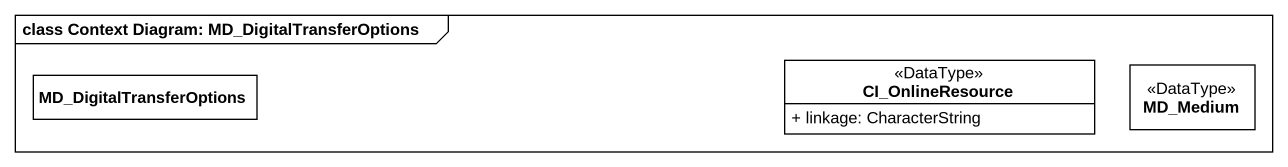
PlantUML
@startuml
mainframe class Context Diagram: MD_DigitalTransferOptions
hide circle
hide empty members
skinparam classAttributeIconSize 0
class MD_DigitalTransferOptions #FFFFFF
class CI_OnlineResource <<DataType>> #FFFFFF {
  + linkage: CharacterString
}
class MD_Medium <<DataType>> #FFFFFF
@enduml
